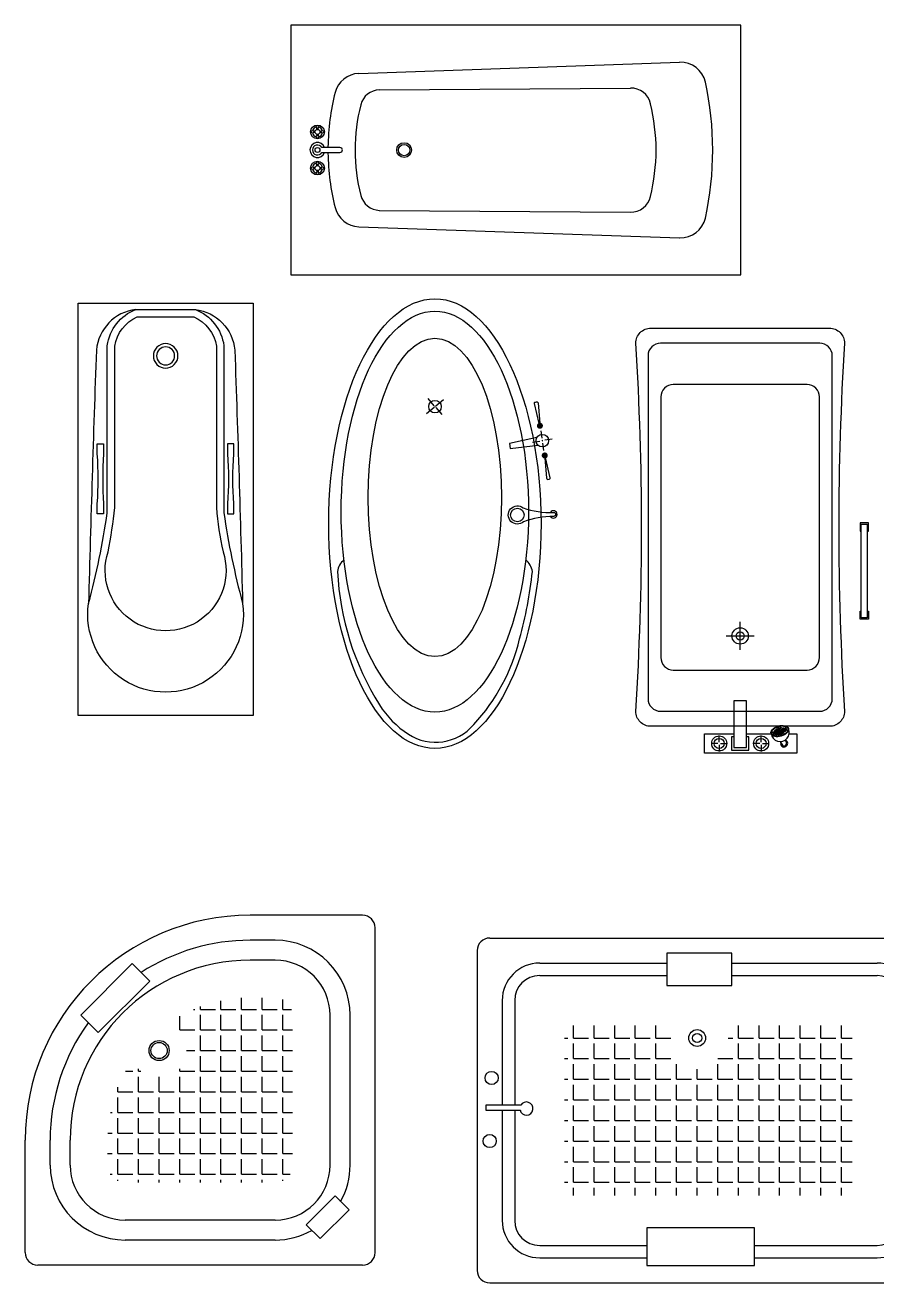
# Model space of a CAD drawing. Header units: millimetres. Extents: x 14385 to 129787, y 107826 to 186798.
# Drawn here: x 72436 to 75844, y 140445 to 145479 of the extents above; entities that cross this region are included whole.
import ezdxf

# ---------------------------------------------------------------- set-up
doc = ezdxf.new("R2010")
doc.units = ezdxf.units.MM
doc.header["$LTSCALE"] = 1000
doc.layers.add('FF-FIXT', color=31, linetype='Continuous')

# ---------------------------------------------------------------- blocks, each defined once
blk = doc.blocks.new('A$C537618F1')
at = {"color": 0, "linetype": 'Continuous'}
for p, q in [((-875, 1380), (875, 1380)), ((-925, 1330), (-925, 50)), ((925, 1330), (925, 50)), ((-675, 1280), (-165.8, 1280)), ((94.4, 1280), (675, 1280)), ((-825, 1130), (-825, 710.7)), ((825, 1130), (825, 250)), ((-825, 691.8), (-825, 250)), ((-675, 100), (-245.9, 100)), ((184.5, 100), (675, 100)), ((-875, 0), (875, 0))]:
    blk.add_line(p, q, dxfattribs=at)
at = {"color": 39}
for p, q in [((-675, 1230), (-165.8, 1230)), ((94.4, 1230), (675, 1230)), ((-775, 1130), (-775, 710.7)), ((775, 1130), (775, 250)), ((-539.9, 979.9), (-539.9, 1030)), ((-457.4, 979.9), (-457.4, 1030)), ((-374.9, 979.9), (-374.9, 1030)), ((-292.4, 979.9), (-292.4, 1030)), ((-209.9, 979.9), (-209.9, 1030)), ((120.1, 979.9), (120.1, 1030)), ((202.6, 979.9), (202.6, 1030)), ((285.1, 979.9), (285.1, 1030)), ((367.6, 979.9), (367.6, 1030)), ((450.1, 979.9), (450.1, 1030)), ((532.6, 979.9), (532.6, 1030)), ((-575, 979.9), (-562.4, 979.9)), ((-539.9, 979.9), (-479.9, 979.9)), ((-539.9, 897.4), (-539.9, 957.4)), ((-457.4, 979.9), (-397.4, 979.9)), ((-457.4, 897.4), (-457.4, 957.4)), ((-374.9, 979.9), (-314.9, 979.9)), ((-374.9, 897.4), (-374.9, 957.4)), ((-292.4, 979.9), (-232.4, 979.9)), ((-292.4, 897.4), (-292.4, 957.4)), ((-209.9, 979.9), (-149.9, 979.9)), ((-209.9, 897.4), (-209.9, 957.4)), ((79.2, 979.9), (97.6, 979.9)), ((120.1, 979.9), (180.1, 979.9)), ((120.1, 897.4), (120.1, 957.4)), ((202.6, 979.9), (262.6, 979.9)), ((202.6, 897.4), (202.6, 957.4)), ((285.1, 979.9), (345.1, 979.9)), ((285.1, 897.4), (285.1, 957.4)), ((367.6, 979.9), (427.6, 979.9)), ((367.6, 897.4), (367.6, 957.4)), ((450.1, 979.9), (510.1, 979.9)), ((450.1, 897.4), (450.1, 957.4)), ((532.6, 979.9), (575, 979.9)), ((532.6, 897.4), (532.6, 957.4)), ((-575, 897.4), (-562.4, 897.4)), ((-539.9, 897.4), (-479.9, 897.4)), ((-539.9, 814.9), (-539.9, 874.9)), ((-457.4, 897.4), (-397.4, 897.4)), ((-457.4, 814.9), (-457.4, 874.9)), ((-374.9, 897.4), (-314.9, 897.4)), ((-374.9, 814.9), (-374.9, 874.9)), ((-292.4, 897.4), (-232.4, 897.4)), ((-292.4, 814.9), (-292.4, 874.9)), ((-209.9, 897.4), (-149.9, 897.4)), ((-209.9, 814.9), (-209.9, 874.9)), ((-127.4, 814.9), (-127.4, 874.9)), ((-44.9, 814.9), (-44.9, 855.9)), ((37.6, 897.4), (97.6, 897.4)), ((37.6, 814.9), (37.6, 874.9)), ((120.1, 897.4), (180.1, 897.4)), ((120.1, 814.9), (120.1, 874.9)), ((202.6, 897.4), (262.6, 897.4)), ((202.6, 814.9), (202.6, 874.9)), ((285.1, 897.4), (345.1, 897.4)), ((285.1, 814.9), (285.1, 874.9)), ((367.6, 897.4), (427.6, 897.4)), ((367.6, 814.9), (367.6, 874.9)), ((450.1, 897.4), (510.1, 897.4)), ((450.1, 814.9), (450.1, 874.9)), ((532.6, 897.4), (575, 897.4)), ((532.6, 814.9), (532.6, 874.9)), ((-575, 814.9), (-562.4, 814.9)), ((-539.9, 814.9), (-479.9, 814.9)), ((-457.4, 814.9), (-397.4, 814.9)), ((-374.9, 814.9), (-314.9, 814.9)), ((-292.4, 814.9), (-232.4, 814.9)), ((-209.9, 814.9), (-149.9, 814.9)), ((-127.4, 814.9), (-67.4, 814.9)), ((-44.9, 814.9), (15.1, 814.9)), ((37.6, 814.9), (97.6, 814.9)), ((120.1, 814.9), (180.1, 814.9)), ((202.6, 814.9), (262.6, 814.9)), ((285.1, 814.9), (345.1, 814.9)), ((367.6, 814.9), (427.6, 814.9)), ((450.1, 814.9), (510.1, 814.9)), ((532.6, 814.9), (575, 814.9)), ((-539.9, 732.4), (-539.9, 792.4)), ((-457.4, 732.4), (-457.4, 792.4)), ((-374.9, 732.4), (-374.9, 792.4)), ((-292.4, 732.4), (-292.4, 792.4)), ((-209.9, 732.4), (-209.9, 792.4)), ((-127.4, 732.4), (-127.4, 792.4)), ((-44.9, 732.4), (-44.9, 792.4)), ((37.6, 732.4), (37.6, 792.4)), ((120.1, 732.4), (120.1, 792.4)), ((202.6, 732.4), (202.6, 792.4)), ((285.1, 732.4), (285.1, 792.4)), ((367.6, 732.4), (367.6, 792.4)), ((450.1, 732.4), (450.1, 792.4)), ((532.6, 732.4), (532.6, 792.4)), ((-575, 732.4), (-562.4, 732.4)), ((-539.9, 732.4), (-479.9, 732.4)), ((-539.9, 649.9), (-539.9, 709.9)), ((-457.4, 732.4), (-397.4, 732.4)), ((-457.4, 649.9), (-457.4, 709.9)), ((-374.9, 732.4), (-314.9, 732.4)), ((-374.9, 649.9), (-374.9, 709.9)), ((-292.4, 732.4), (-232.4, 732.4)), ((-292.4, 649.9), (-292.4, 709.9)), ((-209.9, 732.4), (-149.9, 732.4)), ((-209.9, 649.9), (-209.9, 709.9)), ((-127.4, 732.4), (-67.4, 732.4)), ((-127.4, 649.9), (-127.4, 709.9)), ((-44.9, 732.4), (15.1, 732.4)), ((-44.9, 649.9), (-44.9, 709.9)), ((37.6, 732.4), (97.6, 732.4)), ((37.6, 649.9), (37.6, 709.9)), ((120.1, 732.4), (180.1, 732.4)), ((120.1, 649.9), (120.1, 709.9)), ((202.6, 732.4), (262.6, 732.4)), ((202.6, 649.9), (202.6, 709.9)), ((285.1, 732.4), (345.1, 732.4)), ((285.1, 649.9), (285.1, 709.9)), ((367.6, 732.4), (427.6, 732.4)), ((367.6, 649.9), (367.6, 709.9)), ((450.1, 732.4), (510.1, 732.4)), ((450.1, 649.9), (450.1, 709.9)), ((532.6, 732.4), (575, 732.4)), ((532.6, 649.9), (532.6, 709.9)), ((-775, 691.8), (-775, 250)), ((-575, 649.9), (-562.4, 649.9)), ((-539.9, 649.9), (-479.9, 649.9)), ((-539.9, 567.4), (-539.9, 627.4)), ((-457.4, 649.9), (-397.4, 649.9)), ((-457.4, 567.4), (-457.4, 627.4)), ((-374.9, 649.9), (-314.9, 649.9)), ((-374.9, 567.4), (-374.9, 627.4)), ((-292.4, 649.9), (-232.4, 649.9)), ((-292.4, 567.4), (-292.4, 627.4)), ((-209.9, 649.9), (-149.9, 649.9)), ((-209.9, 567.4), (-209.9, 627.4)), ((-127.4, 649.9), (-67.4, 649.9)), ((-127.4, 567.4), (-127.4, 627.4)), ((-44.9, 649.9), (15.1, 649.9)), ((-44.9, 567.4), (-44.9, 627.4)), ((37.6, 649.9), (97.6, 649.9)), ((37.6, 567.4), (37.6, 627.4)), ((120.1, 649.9), (180.1, 649.9)), ((120.1, 567.4), (120.1, 627.4)), ((202.6, 649.9), (262.6, 649.9)), ((202.6, 567.4), (202.6, 627.4)), ((285.1, 649.9), (345.1, 649.9)), ((285.1, 567.4), (285.1, 627.4)), ((367.6, 649.9), (427.6, 649.9)), ((367.6, 567.4), (367.6, 627.4)), ((450.1, 649.9), (510.1, 649.9)), ((450.1, 567.4), (450.1, 627.4)), ((532.6, 649.9), (575, 649.9)), ((532.6, 567.4), (532.6, 627.4)), ((-575, 567.4), (-562.4, 567.4)), ((-539.9, 567.4), (-479.9, 567.4)), ((-457.4, 567.4), (-397.4, 567.4)), ((-374.9, 567.4), (-314.9, 567.4)), ((-292.4, 567.4), (-232.4, 567.4)), ((-209.9, 567.4), (-149.9, 567.4)), ((-127.4, 567.4), (-67.4, 567.4)), ((-44.9, 567.4), (15.1, 567.4)), ((37.6, 567.4), (97.6, 567.4)), ((120.1, 567.4), (180.1, 567.4)), ((202.6, 567.4), (262.6, 567.4)), ((285.1, 567.4), (345.1, 567.4)), ((367.6, 567.4), (427.6, 567.4)), ((450.1, 567.4), (510.1, 567.4)), ((532.6, 567.4), (575, 567.4)), ((-539.9, 484.9), (-539.9, 544.9)), ((-457.4, 484.9), (-457.4, 544.9)), ((-374.9, 484.9), (-374.9, 544.9)), ((-292.4, 484.9), (-292.4, 544.9)), ((-209.9, 484.9), (-209.9, 544.9)), ((-127.4, 484.9), (-127.4, 544.9)), ((-44.9, 484.9), (-44.9, 544.9)), ((37.6, 484.9), (37.6, 544.9)), ((120.1, 484.9), (120.1, 544.9)), ((202.6, 484.9), (202.6, 544.9)), ((285.1, 484.9), (285.1, 544.9)), ((367.6, 484.9), (367.6, 544.9)), ((450.1, 484.9), (450.1, 544.9)), ((532.6, 484.9), (532.6, 544.9)), ((-575, 484.9), (-562.4, 484.9)), ((-539.9, 484.9), (-479.9, 484.9)), ((-539.9, 402.4), (-539.9, 462.4)), ((-457.4, 484.9), (-397.4, 484.9)), ((-457.4, 402.4), (-457.4, 462.4)), ((-374.9, 484.9), (-314.9, 484.9)), ((-374.9, 402.4), (-374.9, 462.4)), ((-292.4, 484.9), (-232.4, 484.9)), ((-292.4, 402.4), (-292.4, 462.4)), ((-209.9, 484.9), (-149.9, 484.9)), ((-209.9, 402.4), (-209.9, 462.4)), ((-127.4, 484.9), (-67.4, 484.9)), ((-127.4, 402.4), (-127.4, 462.4)), ((-44.9, 484.9), (15.1, 484.9)), ((-44.9, 402.4), (-44.9, 462.4)), ((37.6, 484.9), (97.6, 484.9)), ((37.6, 402.4), (37.6, 462.4)), ((120.1, 484.9), (180.1, 484.9)), ((120.1, 402.4), (120.1, 462.4)), ((202.6, 484.9), (262.6, 484.9)), ((202.6, 402.4), (202.6, 462.4)), ((285.1, 484.9), (345.1, 484.9)), ((285.1, 402.4), (285.1, 462.4)), ((367.6, 484.9), (427.6, 484.9)), ((367.6, 402.4), (367.6, 462.4)), ((450.1, 484.9), (510.1, 484.9)), ((450.1, 402.4), (450.1, 462.4)), ((532.6, 484.9), (575, 484.9)), ((532.6, 402.4), (532.6, 462.4)), ((-575, 402.4), (-562.4, 402.4)), ((-539.9, 402.4), (-479.9, 402.4)), ((-539.9, 350), (-539.9, 379.9)), ((-457.4, 402.4), (-397.4, 402.4)), ((-457.4, 350), (-457.4, 379.9)), ((-374.9, 402.4), (-314.9, 402.4)), ((-374.9, 350), (-374.9, 379.9)), ((-292.4, 402.4), (-232.4, 402.4)), ((-292.4, 350), (-292.4, 379.9)), ((-209.9, 402.4), (-149.9, 402.4)), ((-209.9, 350), (-209.9, 379.9)), ((-127.4, 402.4), (-67.4, 402.4)), ((-127.4, 350), (-127.4, 379.9)), ((-44.9, 402.4), (15.1, 402.4)), ((-44.9, 350), (-44.9, 379.9)), ((37.6, 402.4), (97.6, 402.4)), ((37.6, 350), (37.6, 379.9)), ((120.1, 402.4), (180.1, 402.4)), ((120.1, 350), (120.1, 379.9)), ((202.6, 402.4), (262.6, 402.4)), ((202.6, 350), (202.6, 379.9)), ((285.1, 402.4), (345.1, 402.4)), ((285.1, 350), (285.1, 379.9)), ((367.6, 402.4), (427.6, 402.4)), ((367.6, 350), (367.6, 379.9)), ((450.1, 402.4), (510.1, 402.4)), ((450.1, 350), (450.1, 379.9)), ((532.6, 402.4), (575, 402.4)), ((532.6, 350), (532.6, 379.9)), ((-675, 150), (-245.9, 150)), ((184.5, 150), (675, 150))]:
    blk.add_line(p, q, dxfattribs=at)
at = {"color": 0, "linetype": 'Continuous'}
for points in [[(-165.8, 1320), (-165.8, 1190), (94.4, 1190), (94.4, 1320)], [(-245.9, 219.9), (-245.9, 69.9), (184.5, 69.9), (184.5, 219.9)]]:
    blk.add_lwpolyline(points, close=True, dxfattribs=at)
at = {"color": 33, "linetype": 'Continuous'}
for points in [[(-889.9, 710.7), (-889.9, 691.8), (-753.6, 691.8)], [(-750.7, 710.7), (-889.9, 710.7)]]:
    blk.add_lwpolyline(points, dxfattribs=at)
at = {"color": 39}
for radius in [33.5, 18.4]:
    blk.add_circle((-44.9, 979.9), radius, dxfattribs=at)
at = {"color": 33, "linetype": 'Continuous'}
for centre, radius in [((-867.3, 820), 26.4), ((874.8, 782.3), 18.9), ((-874.9, 567.5), 26.4), ((874.8, 556.2), 18.9)]:
    blk.add_circle(centre, radius, dxfattribs=at)
at = {"color": 0, "linetype": 'Continuous'}
for centre, radius, start, end in [((-875, 1330), 50, 90, 180), ((875, 1330), 50, 0, 90), ((-675, 1130), 150, 90, 180), ((675, 1130), 150, 0, 90), ((-675, 250), 150, 180, 270), ((675, 250), 150, 270, 0), ((-875, 50), 50, 180, 270), ((875, 50), 50, 270, 0)]:
    blk.add_arc(centre, radius, start, end, dxfattribs=at)
at = {"color": 39}
for centre, start, end in [((-675, 1130), 90, 180), ((675, 1130), 0, 90), ((-675, 250), 180, 270), ((675, 250), 270, 0)]:
    blk.add_arc(centre, 100, start, end, dxfattribs=at)
at = {"color": 33, "linetype": 'Continuous'}
blk.add_arc((-727.8, 697.5), 26.4, 192.4276, 150.0927, dxfattribs=at)
blk = doc.blocks.new('A$C522E53D7')
at = {"color": 0, "linetype": 'Continuous'}
for p, q in [((650, 1400), (200, 1400)), ((700, 50), (700, 1350)), ((300, 1300), (200, 1300)), ((600, 400), (600, 1000)), ((-700, 50), (-700, 500)), ((-600, 400), (-600, 500)), ((300, 100), (-300, 100)), ((650, 0), (-650, 0))]:
    blk.add_line(p, q, dxfattribs=at)
at = {"color": 33, "linetype": 'Continuous'}
for p, q in [((300, 1220), (200, 1220)), ((520, 400), (520, 1000)), ((-520, 400), (-520, 500)), ((300, 180), (-300, 180))]:
    blk.add_line(p, q, dxfattribs=at)
at = {"color": 39}
for p, q in [((83.3, 1023.3), (83.3, 1057.9)), ((165.8, 1023.3), (165.8, 1069)), ((248.3, 1023.3), (248.3, 1070)), ((330.8, 1023.3), (330.8, 1062.9)), ((-26.1, 1023.3), (-21.7, 1023.3)), ((0.8, 1023.3), (0.8, 1034.1)), ((0.8, 1023.3), (60.8, 1023.3)), ((83.3, 1023.3), (143.3, 1023.3)), ((165.8, 1023.3), (225.8, 1023.3)), ((248.3, 1023.3), (308.3, 1023.3)), ((330.8, 1023.3), (366, 1023.3)), ((-81.7, 940.8), (-81.7, 995.5)), ((0.8, 940.8), (0.8, 1000.8)), ((83.3, 940.8), (83.3, 1000.8)), ((165.8, 940.8), (165.8, 1000.8)), ((248.3, 940.8), (248.3, 1000.8)), ((330.8, 940.8), (330.8, 1000.8)), ((-81.7, 940.8), (-21.7, 940.8)), ((0.8, 940.8), (60.8, 940.8)), ((0.8, 858.3), (0.8, 918.3)), ((83.3, 940.8), (143.3, 940.8)), ((83.3, 858.3), (83.3, 918.3)), ((165.8, 940.8), (225.8, 940.8)), ((165.8, 858.3), (165.8, 918.3)), ((248.3, 940.8), (308.3, 940.8)), ((248.3, 858.3), (248.3, 918.3)), ((330.8, 940.8), (370, 940.8)), ((330.8, 858.3), (330.8, 918.3)), ((-54.2, 858.3), (-21.7, 858.3)), ((0.8, 858.3), (60.8, 858.3)), ((83.3, 858.3), (143.3, 858.3)), ((165.8, 858.3), (225.8, 858.3)), ((248.3, 858.3), (308.3, 858.3)), ((330.8, 858.3), (370, 858.3)), ((0.8, 775.8), (0.8, 835.8)), ((83.3, 775.8), (83.3, 835.8)), ((165.8, 775.8), (165.8, 835.8)), ((248.3, 775.8), (248.3, 835.8)), ((330.8, 775.8), (330.8, 835.8)), ((-298.9, 775.8), (-269.2, 775.8)), ((-246.7, 775.8), (-246.7, 785.4)), ((-246.7, 775.8), (-237, 775.8)), ((-81.7, 775.8), (-81.7, 785.4)), ((-81.7, 775.8), (-21.7, 775.8)), ((0.8, 775.8), (60.8, 775.8)), ((83.3, 775.8), (143.3, 775.8)), ((165.8, 775.8), (225.8, 775.8)), ((248.3, 775.8), (308.3, 775.8)), ((330.8, 775.8), (370, 775.8)), ((-329.2, 693.3), (-329.2, 711.7)), ((-246.7, 693.3), (-246.7, 753.3)), ((-164.2, 693.3), (-164.2, 753.3)), ((-81.7, 693.3), (-81.7, 753.3)), ((0.8, 693.3), (0.8, 753.3)), ((83.3, 693.3), (83.3, 753.3)), ((165.8, 693.3), (165.8, 753.3)), ((248.3, 693.3), (248.3, 753.3)), ((330.8, 693.3), (330.8, 753.3)), ((-329.2, 693.3), (-269.2, 693.3)), ((-329.2, 610.8), (-329.2, 670.8)), ((-246.7, 693.3), (-186.7, 693.3)), ((-246.7, 610.8), (-246.7, 670.8)), ((-164.2, 693.3), (-104.2, 693.3)), ((-164.2, 610.8), (-164.2, 670.8)), ((-81.7, 693.3), (-21.7, 693.3)), ((-81.7, 610.8), (-81.7, 670.8)), ((0.8, 693.3), (60.8, 693.3)), ((0.8, 610.8), (0.8, 670.8)), ((83.3, 693.3), (143.3, 693.3)), ((83.3, 610.8), (83.3, 670.8)), ((165.8, 693.3), (225.8, 693.3)), ((165.8, 610.8), (165.8, 670.8)), ((248.3, 693.3), (308.3, 693.3)), ((248.3, 610.8), (248.3, 670.8)), ((330.8, 693.3), (370, 693.3)), ((330.8, 610.8), (330.8, 670.8)), ((-359.1, 610.8), (-351.7, 610.8)), ((-329.2, 610.8), (-269.2, 610.8)), ((-246.7, 610.8), (-186.7, 610.8)), ((-164.2, 610.8), (-104.2, 610.8)), ((-81.7, 610.8), (-21.7, 610.8)), ((0.8, 610.8), (60.8, 610.8)), ((83.3, 610.8), (143.3, 610.8)), ((165.8, 610.8), (225.8, 610.8)), ((248.3, 610.8), (308.3, 610.8)), ((330.8, 610.8), (370, 610.8)), ((-329.2, 528.3), (-329.2, 588.3)), ((-246.7, 528.3), (-246.7, 588.3)), ((-164.2, 528.3), (-164.2, 588.3)), ((-81.7, 528.3), (-81.7, 588.3)), ((0.8, 528.3), (0.8, 588.3)), ((83.3, 528.3), (83.3, 588.3)), ((165.8, 528.3), (165.8, 588.3)), ((248.3, 528.3), (248.3, 588.3)), ((330.8, 528.3), (330.8, 588.3)), ((-369.3, 528.3), (-351.7, 528.3)), ((-329.2, 528.3), (-269.2, 528.3)), ((-329.2, 445.8), (-329.2, 505.8)), ((-246.7, 528.3), (-186.7, 528.3)), ((-246.7, 445.8), (-246.7, 505.8)), ((-164.2, 528.3), (-104.2, 528.3)), ((-164.2, 445.8), (-164.2, 505.8)), ((-81.7, 528.3), (-21.7, 528.3)), ((-81.7, 445.8), (-81.7, 505.8)), ((0.8, 528.3), (60.8, 528.3)), ((0.8, 445.8), (0.8, 505.8)), ((83.3, 528.3), (143.3, 528.3)), ((83.3, 445.8), (83.3, 505.8)), ((165.8, 528.3), (225.8, 528.3)), ((165.8, 445.8), (165.8, 505.8)), ((248.3, 528.3), (308.3, 528.3)), ((248.3, 445.8), (248.3, 505.8)), ((330.8, 528.3), (370, 528.3)), ((330.8, 445.8), (330.8, 505.8)), ((-370, 445.8), (-351.7, 445.8)), ((-329.2, 445.8), (-269.2, 445.8)), ((-329.2, 363.3), (-329.2, 423.3)), ((-246.7, 445.8), (-186.7, 445.8)), ((-246.7, 363.3), (-246.7, 423.3)), ((-164.2, 445.8), (-104.2, 445.8)), ((-164.2, 363.3), (-164.2, 423.3)), ((-81.7, 445.8), (-21.7, 445.8)), ((-81.7, 363.3), (-81.7, 423.3)), ((0.8, 445.8), (60.8, 445.8)), ((0.8, 363.3), (0.8, 423.3)), ((83.3, 445.8), (143.3, 445.8)), ((83.3, 363.3), (83.3, 423.3)), ((165.8, 445.8), (225.8, 445.8)), ((165.8, 363.3), (165.8, 423.3)), ((248.3, 445.8), (308.3, 445.8)), ((248.3, 363.3), (248.3, 423.3)), ((330.8, 445.8), (370, 445.8)), ((330.8, 363.3), (330.8, 423.3)), ((-359.6, 363.3), (-351.7, 363.3)), ((-329.2, 363.3), (-269.2, 363.3)), ((-246.7, 363.3), (-186.7, 363.3)), ((-164.2, 363.3), (-104.2, 363.3)), ((-81.7, 363.3), (-21.7, 363.3)), ((0.8, 363.3), (60.8, 363.3)), ((83.3, 363.3), (143.3, 363.3)), ((165.8, 363.3), (225.8, 363.3)), ((248.3, 363.3), (308.3, 363.3)), ((330.8, 363.3), (359.6, 363.3)), ((-329.2, 336.4), (-329.2, 340.8)), ((-246.7, 330), (-246.7, 340.8)), ((-164.2, 330), (-164.2, 340.8)), ((-81.7, 330), (-81.7, 340.8)), ((0.8, 330), (0.8, 340.8)), ((83.3, 330), (83.3, 340.8)), ((165.8, 330), (165.8, 340.8)), ((248.3, 330), (248.3, 340.8)), ((330.8, 337.1), (330.8, 340.8))]:
    blk.add_line(p, q, dxfattribs=at)
at = {"color": 0, "linetype": 'Continuous'}
for points in [[(-477.9, 1000.4), (-408, 930.6), (-201.9, 1136.7), (-271.7, 1206.6)], [(424.4, 161.4), (480.3, 105.5), (595.6, 220.8), (539.7, 276.7)]]:
    blk.add_lwpolyline(points, close=True, dxfattribs=at)
at = {"color": 35}
for radius in [40.3, 32.4]:
    blk.add_circle((-164.2, 858.3), radius, dxfattribs=at)
at = {"color": 0, "linetype": 'Continuous'}
for centre, radius, start, end in [((200, 500), 900, 90, 180), ((650, 1350), 50, 0, 90), ((200, 500), 800, 90, 123.0179), ((300, 1000), 300, 0, 90), ((200, 500), 800, 144.0251, 180), ((-300, 400), 300, 180, 270), ((300, 400), 300, 330.9245, 0), ((300, 400), 300, 270, 299.3802), ((-650, 50), 50, 180, 270), ((650, 50), 50, 270, 0)]:
    blk.add_arc(centre, radius, start, end, dxfattribs=at)
at = {"color": 33, "linetype": 'Continuous'}
for centre, radius, start, end in [((200, 500), 720, 90, 180), ((300, 1000), 220, 0, 90), ((-300, 400), 220, 180, 270), ((300, 400), 220, 270, 0)]:
    blk.add_arc(centre, radius, start, end, dxfattribs=at)
blk = doc.blocks.new('做成ACAD TuKuai0235')
at = {"color": 39, "linetype": 'Continuous'}
for p, q in [((594.2, 1132.3), (594.3, 1169.4)), ((589.1, 1127.3), (549.4, 1127.4)), ((594.2, 1122.2), (594, 1085.1)), ((599.2, 1127.2), (639, 1127.1))]:
    blk.add_line(p, q, dxfattribs=at)
blk.add_lwpolyline([(-82, 899.1, 0.195118), (-131.8, 881.3, 0.128011), (-352, 367.4, 0.109237), (-340.8, 202.2, 0.378304), (-117.6, 61.2, 0.13102), (245.6, 202.2, 0.043239), (459.6, 373, 0.195124), (469.7, 425, 0.82349)], format="xyb", dxfattribs=at)
at = {"linetype": 'Continuous'}
for points in [[(866, 803.9), (903.9, 877.3, -0.422988), (910.8, 879.1), (915.1, 876.5, -0.422988), (916.6, 869.5), (868.6, 802.4)], [(793.9, 685.9), (745.8, 618.8, 0.422988), (747.4, 611.8), (751.7, 609.2, 0.422988), (758.6, 610.9), (796.4, 684.3)], [(677.8, 497.2, -1.069022), (667.4, 484.8, 0.091168), (562.4, 547.2, -2.176466), (597.3, 589.8, 0.091965), (677.8, 497.2, 137.730574)]]:
    blk.add_lwpolyline(points, format="xyb", dxfattribs=at)
blk.add_lwpolyline([(823.1, 767.8), (724, 821.4), (713.6, 804.3), (806.5, 740.6)], dxfattribs=at)
at = {"color": 8, "linetype": 'Continuous', "const_width": 12}
for points in [[(867.7, 792.3, -1), (857.5, 798.6, -1)], [(805, 689.7, 1), (794.7, 695.9, 1)]]:
    blk.add_lwpolyline(points, format="xyb", close=True, dxfattribs=at)
at = {"color": 39, "linetype": 'Continuous'}
for points in [[(797.1, 765), (822.7, 749.3)], [(852.1, 778.3), (836.4, 752.7)], [(810.4, 710), (826, 735.6)], [(865.4, 723.3), (839.8, 738.9)]]:
    blk.add_lwpolyline(points, dxfattribs=at)
blk.add_lwpolyline([(831.9, 745.2, 1), (830.6, 743.1, 1)], format="xyb", close=True, dxfattribs=at)
for centre, radius in [((594.2, 1127.2), 25.2), ((561.6, 583.4), 27.1)]:
    blk.add_circle(centre, radius, dxfattribs=at)
at = {"linetype": 'Continuous'}
blk.add_circle((831.2, 744.1), 25, dxfattribs=at)
at = {"color": 39, "linetype": 'Continuous'}
for start, end in [(359.7964, 179.7964), (179.7964, 359.7964)]:
    blk.add_arc((594.2, 1127.4), 0.42, start, end, dxfattribs=at)
at = {"linetype": 'Continuous'}
blk.add_arc((672.5, 491), 14.8, 172.65, 106.5898, dxfattribs=at)
blk.add_ellipse((288.7, 772.4), major_axis=(-586.6, -682.6), ratio=0.471971, dxfattribs=at)
at = {"color": 33, "linetype": 'Continuous'}
for centre, major_axis, ratio in [((319.9, 808.7), (-522.8, -608.3), 0.467227), ((357, 851.8), (-415.4, -483.3), 0.41861)]:
    blk.add_ellipse(centre, major_axis=major_axis, ratio=ratio, dxfattribs=at)
blk = doc.blocks.new('做成ACAD TuKuai0371')
at = {"linetype": 'Continuous'}
blk.add_lwpolyline([(102.5, 751.9), (1752.5, 751.9), (1752.5, 51.9), (102.5, 51.9)], close=True, dxfattribs=at)
at = {"color": 33, "linetype": 'Continuous'}
blk.add_lwpolyline([(127.5, 282.5), (127.5, 521.4, -0.268978), (272.5, 635.2), (941.5, 635.2, 0.029366), (1304.5, 710.2, -1.151009), (1304.5, 93.7, 0.029366), (941.5, 168.7), (272.5, 168.7, -0.268978)], format="xyb", close=True, dxfattribs=at)
for points in [[(127.5, 521.4, -0.352273), (290.6, 678.9, -0.002249), (1304.5, 710.2, -0.013145)], [(127.5, 282.5, 0.352273), (290.6, 124.9, 0.002249), (1304.5, 93.7, 0.013145)]]:
    blk.add_lwpolyline(points, format="xyb", dxfattribs=at)
at = {"color": 39, "linetype": 'Continuous'}
for points in [[(665.7, 675), (665.7, 649.9), (705.8, 649.9, -0.036032), (905.7, 649.9), (945.8, 649.9), (945.8, 675), (905.7, 675, -0.036032), (705.8, 675), (665.7, 675)], [(665.7, 128.8), (665.7, 153.9), (705.8, 153.9, 0.036032), (905.7, 153.9), (945.8, 153.9), (945.8, 128.8), (905.7, 128.8, 0.036032), (705.8, 128.8), (665.7, 128.8)]]:
    blk.add_lwpolyline(points, format="xyb", dxfattribs=at)
at = {"color": 35, "linetype": 'Continuous'}
blk.add_lwpolyline([(157.5, 288.5), (157.5, 515.4, -0.255887), (274.7, 605.2), (920.5, 605.2, 0.039274), (1097.5, 632, -1.375289), (1097.5, 171.9, 0.023252), (920.5, 198.7), (274.7, 198.7, -0.255887)], format="xyb", close=True, dxfattribs=at)
at = {"color": 39, "linetype": 'Continuous', "extrusion": (0, 0, -1)}
for major_axis, start_param, end_param in [((-34.7, 34.7), 4.712389, 10.995574), ((25.5, 25.5), -1.570796, 4.712389)]:
    blk.add_ellipse((313.5, 402.2), major_axis=major_axis, ratio=1, start_param=start_param, end_param=end_param, dxfattribs=at)
blk = doc.blocks.new('QBLOCK2008022711121550')
at = {"color": 8, "linetype": 'Continuous'}
for p, q in [((-47.9, -437.2, 0), (-47.9, -325.5, 0)), ((-103.7, -381.4, 0), (8, -381.4, 0))]:
    blk.add_line(p, q, dxfattribs=at)
at = {"linetype": 'Continuous'}
for p, q in [((-131.8, -806.8, 0), (-131.8, -779.3, 0)), ((36, -806.8, 0), (36, -779.3, 0)), ((112.4, -804.1, 0), (118.4, -814.5, 0)), ((131.6, -798.4, 0), (137.6, -809.1, 0)), ((-136.8, -811.8, 0), (-164.3, -811.8, 0)), ((-131.8, -816.8, 0), (-131.8, -844.3, 0)), ((-126.8, -811.8, 0), (-99.3, -811.8, 0)), ((31, -811.8, 0), (3.5, -811.8, 0)), ((36, -816.8, 0), (36, -844.3, 0)), ((41, -811.8, 0), (68.5, -811.8, 0))]:
    blk.add_line(p, q, dxfattribs=at)
at = {"ltscale": 3}
blk.add_lwpolyline([(309.6, -743.2), (-405.3, -743.2, -0.414214), (-465.3, -683.2, 0.031219), (-465.3, 790.4, -0.414214), (-405.3, 850.4), (309.6, 850.4, -0.414214), (369.6, 790.4, 0.031219), (369.6, -683.2, -0.414214), (309.6, -743.2, 1)], format="xyb", dxfattribs=at)
at = {"linetype": 'Continuous', "elevation": 0}
blk.add_lwpolyline([(-366.4, -682.9), (270.6, -682.9, 0.414214), (320.6, -632.9), (320.6, 740.1, 0.414214), (270.6, 790.1), (-366.4, 790.1, 0.414214), (-416.4, 740.1), (-416.4, -632.9, 0.414214), (-366.4, -682.9)], format="xyb", dxfattribs=at)
blk.add_lwpolyline([(269.6, -467.9), (269.6, 575.1, 0.414214), (219.6, 625.1), (-315.4, 625.1, 0.414214), (-365.4, 575.1), (-365.4, -467.9, 0.414214), (-315.4, -517.9), (219.6, -517.9, 0.414214)], format="xyb", close=True, dxfattribs=at)
at = {"linetype": 'Continuous'}
for points in [[(460.2, 38.5), (465.3, 38.5), (465.3, 71.5), (431.8, 71.5), (431.8, 38.5), (436.8, 38.5)], [(460.2, -281.7), (465.3, -281.7), (465.3, -314.7), (431.8, -314.7), (431.8, -281.7), (436.8, -281.7)]]:
    blk.add_lwpolyline(points, dxfattribs=at)
blk.add_lwpolyline([(436.8, -308.9), (436.8, 65.7), (460.2, 65.7), (460.2, -308.9)], close=True, dxfattribs=at)
at = {"linetype": 'Continuous', "elevation": 0}
blk.add_lwpolyline([(-72.9, -641.1), (-72.9, -828.6), (-22.9, -828.6), (-22.9, -641.1), (-72.9, -641.1)], close=True, dxfattribs=at)
for points in [[(148.1, -773.2), (179.3, -773.2), (179.3, -850.4), (-190.9, -850.4), (-190.9, -773.2), (-72.9, -773.2)], [(-72.9, -785.4), (-82.9, -785.4), (-82.9, -838.3), (-12.9, -838.3), (-12.9, -785.4), (-12.9, -785.4), (-22.9, -785.4)], [(-22.9, -773.2), (76.1, -773.2)]]:
    blk.add_lwpolyline(points, dxfattribs=at)
at = {"color": 8, "linetype": 'Continuous'}
for radius in [32.7, 16.4]:
    blk.add_circle((-47.9, -381.4, 0), radius, dxfattribs=at)
at = {"linetype": 'Continuous'}
for centre, radius in [((-131.8, -811.8, 0), 30), ((-131.8, -811.8, 0), 20), ((36, -811.8, 0), 30), ((36, -811.8, 0), 20)]:
    blk.add_circle(centre, radius, dxfattribs=at)
for centre, radius, start, end in [((112, -767.5, 0), 36.5, 187.5766, 25.3067), ((128, -811.8, 0), 14.3, 162.301, 73.7433), ((128, -811.8, 0), 11.5, 176.8511, 61.7303), ((128, -811.8, 0), 10, 195.6789, 15.6789)]:
    blk.add_arc(centre, radius, start, end, dxfattribs=at)
blk.add_ellipse((110.5, -762.3, 0), major_axis=(-34.6, -10.4), ratio=0.580788, dxfattribs=at)
at = {"color": 8, "linetype": 'Continuous'}
for centre in [(98.8, -755.9, 0), (105.4, -749.6, 0), (108.1, -756.1, 0), (114.4, -750.1, 0), (117.7, -757.5, 0), (124.2, -751, 0), (126.6, -757.7, 0), (132.9, -751.5, 0), (84.7, -767, 0), (87.1, -773.7, 0), (91.8, -761.6, 0), (94.1, -768.3, 0), (96.3, -774.6, 0), (101.6, -762.7, 0), (103.9, -769.4, 0), (106.1, -775.7, 0), (110.4, -762.5, 0), (112.6, -768.8, 0), (115.2, -775.9, 0), (120.1, -763.9, 0), (122.2, -770.3, 0), (128.8, -763.7, 0), (135.3, -758.2, 0)]:
    blk.add_ellipse(centre, major_axis=(3.31, 1.02), ratio=0.619044, dxfattribs=at)
at = {"linetype": 'Continuous'}
blk.add_open_spline([(77.8, -772.1, 0), (78.2, -773.3, 0), (78.8, -774.5, 0), (80.5, -776.7, 0), (81.6, -777.7, 0), (84.3, -779.5, 0), (85.9, -780.3, 0), (89.4, -781.6, 0), (91.4, -782.1, 0), (95.7, -782.7, 0), (98, -782.9, 0), (102.7, -782.9, 0), (105.2, -782.7, 0), (110.2, -781.9, 0), (112.7, -781.4, 0), (118.5, -779.7, 0), (121.7, -778.5, 0), (127.7, -775.6, 0), (130.5, -773.9, 0), (135.4, -770.2, 0), (137.5, -768.2, 0), (140.4, -764.6, 0), (141.4, -763, 0), (142.9, -759.8, 0), (143.3, -758.3, 0), (143.7, -755.3, 0), (143.5, -753.9, 0), (142.8, -751.3, 0), (142.1, -750.1, 0), (140.3, -747.7, 0), (139.1, -746.7, 0), (136.2, -744.8, 0), (134.5, -744, 0), (130.6, -742.7, 0), (128.4, -742.3, 0), (123.7, -741.7, 0), (121.3, -741.6, 0), (116.1, -741.9, 0), (113.5, -742.2, 0), (108.2, -743.2, 0), (105.5, -743.9, 0), (100.4, -745.7, 0), (97.9, -746.7, 0), (93.2, -749.1, 0), (90.9, -750.4, 0), (86.9, -753.3, 0), (85.2, -754.8, 0), (82.1, -758, 0), (80.8, -759.6, 0), (78.9, -762.8, 0), (78.2, -764.4, 0), (77.4, -767.5, 0), (77.3, -768.9, 0), (77.5, -770.9, 0), (77.7, -771.5, 0), (77.8, -772.1, 0)], degree=3, knots=[0, 0, 0, 0, 0.221079, 0.221079, 0.442159, 0.442159, 0.663238, 0.663238, 0.884317, 0.884317, 1.105396, 1.105396, 1.326476, 1.326476, 1.547555, 1.547555, 1.84263, 1.84263, 2.137705, 2.137705, 2.43278, 2.43278, 2.667033, 2.667033, 2.901286, 2.901286, 3.13554, 3.13554, 3.369793, 3.369793, 3.604046, 3.604046, 3.8383, 3.8383, 4.072553, 4.072553, 4.306807, 4.306807, 4.54106, 4.54106, 4.775313, 4.775313, 5.009567, 5.009567, 5.24382, 5.24382, 5.478073, 5.478073, 5.712327, 5.712327, 5.94658, 5.94658, 6.180833, 6.180833, 6.283185, 6.283185, 6.283185, 6.283185], dxfattribs=at)
blk = doc.blocks.new('A$C0E690A29')
at = {"color": 0, "linetype": 'Continuous'}
for p, q in [((-584.6, 62), (699.4, 106.7)), ((-502.2, -3.3), (502.2, 3.3)), ((-502.2, -486.2), (502.2, -492.9)), ((-584.6, -551.5), (699.4, -596.2))]:
    blk.add_line(p, q, dxfattribs=at)
at = {"color": 35}
for p, q in [((-759.4, -169.5), (-764.7, -169.5)), ((-759.3, -174.5), (-764.7, -174.5)), ((-752.2, -162.5), (-752.2, -157)), ((-752.2, -181.7), (-752.2, -187)), ((-747.2, -162.4), (-747.2, -157)), ((-747.2, -181.6), (-747.2, -187)), ((-740.1, -169.5), (-734.7, -169.5)), ((-740.1, -174.5), (-734.7, -174.5)), ((-659.7, -234.5), (-732.5, -234.5)), ((-752.2, -307.5), (-752.2, -302)), ((-747.2, -307.4), (-747.2, -302)), ((-732.4, -254.5), (-659.7, -254.5)), ((-759.4, -314.5), (-764.7, -314.5)), ((-759.3, -319.5), (-764.7, -319.5)), ((-752.2, -326.7), (-752.2, -332)), ((-747.2, -326.6), (-747.2, -332)), ((-740.1, -314.5), (-734.7, -314.5)), ((-740.1, -319.5), (-734.7, -319.5))]:
    blk.add_line(p, q, dxfattribs=at)
at = {"color": 0, "linetype": 'Continuous'}
blk.add_lwpolyline([(944.3, 255.2), (-855.7, 255.2), (-855.7, -744.8), (944.3, -744.8)], close=True, dxfattribs=at)
at = {"color": 35}
for centre, radius in [((-749.7, -172), 27.5), ((-749.7, -152), 5.59), ((-769.7, -172), 5.59), ((-749.7, -172), 10), ((-749.7, -192), 5.59), ((-729.7, -172), 5.59), ((-749.7, -244.5), 10), ((-749.7, -317), 27.5), ((-749.7, -297), 5.59), ((-769.7, -317), 5.59), ((-749.7, -317), 10), ((-749.7, -337), 5.59), ((-729.7, -317), 5.59)]:
    blk.add_circle(centre, radius, dxfattribs=at)
at = {"color": 0, "linetype": 'Continuous'}
for radius in [29.6, 22.8]:
    blk.add_circle((-402.9, -244.8), radius, dxfattribs=at)
for centre, radius, start, end in [((703.3, 5.5), 101.3, 12.4013, 92.2026), ((-580.7, -39.3), 101.3, 92.2026, 165.7682), ((505.2, -76.4), 79.8, 12.4013, 92.2026), ((-434.7, -244.8), 1266.5, 347.5987, 12.4013), ((229.5, -244.8), 937.2, 165.7682, 179.2592), ((-499.1, -83), 79.8, 92.2026, 165.7682), ((-499.1, -83), 79.8, 92.2026, 165.7682), ((138.6, -244.8), 737.7, 165.7682, 194.2318), ((138.6, -244.8), 737.7, 165.7682, 194.2318), ((-390.5, -273.3), 996.9, 1.6413, 12.4013), ((-390.5, -216.2), 996.9, 347.5987, 358.3587), ((229.5, -244.8), 937.2, 180.7408, 194.2318), ((-499.1, -406.5), 79.8, 194.2318, 267.7974), ((505.2, -413.2), 79.8, 267.7974, 347.5987), ((-580.7, -450.3), 101.3, 194.2318, 267.7974), ((703.3, -495), 101.3, 267.7974, 347.5987)]:
    blk.add_arc(centre, radius, start, end, dxfattribs=at)
at = {"color": 35}
for centre, radius, start, end in [((-749.7, -172), 20, 106.2342, 163.9047), ((-749.7, -172), 20, 196.12, 254.0884), ((-749.7, -172), 20, 15.2407, 74.2093), ((-749.7, -172), 20, 286.4413, 344.0789), ((-749.7, -244.5), 30, 19.6514, 340.3603), ((-749.7, -244.5), 20, 30.3431, 329.7554), ((-659.7, -244.5), 10, 270, 90), ((-749.7, -317), 20, 106.4413, 164.0789), ((-749.7, -317), 20, 16.12, 74.0884), ((-749.7, -317), 20, 195.2407, 254.2093), ((-749.7, -317), 20, 286.2342, 343.9047)]:
    blk.add_arc(centre, radius, start, end, dxfattribs=at)

msp = doc.modelspace()

# ---------------------------------------------------------------- block references
at = {"layer": 'FF-FIXT', "ltscale": 3}
for name, p in [('A$C0E690A29', (74355.3, 145224)), ('QBLOCK2008022711121550', (75344.6, 143415.9))]:
    msp.add_blockref(name, p, dxfattribs=at)
for name, p, rotation in [('做成ACAD TuKuai0235', (74359.8, 142710.1), 40.67507757453512), ('做成ACAD TuKuai0371', (72596, 144468.8), 270)]:
    msp.add_blockref(name, p, dxfattribs=dict(at, rotation=rotation))
at = {"layer": 'FF-FIXT', "linetype": 'Continuous'}
for name, p in [('A$C522E53D7', (73136.2, 140516.6)), ('A$C537618F1', (75169.6, 140445.2))]:
    msp.add_blockref(name, p, dxfattribs=at)

doc.saveas('drawing.dxf')
